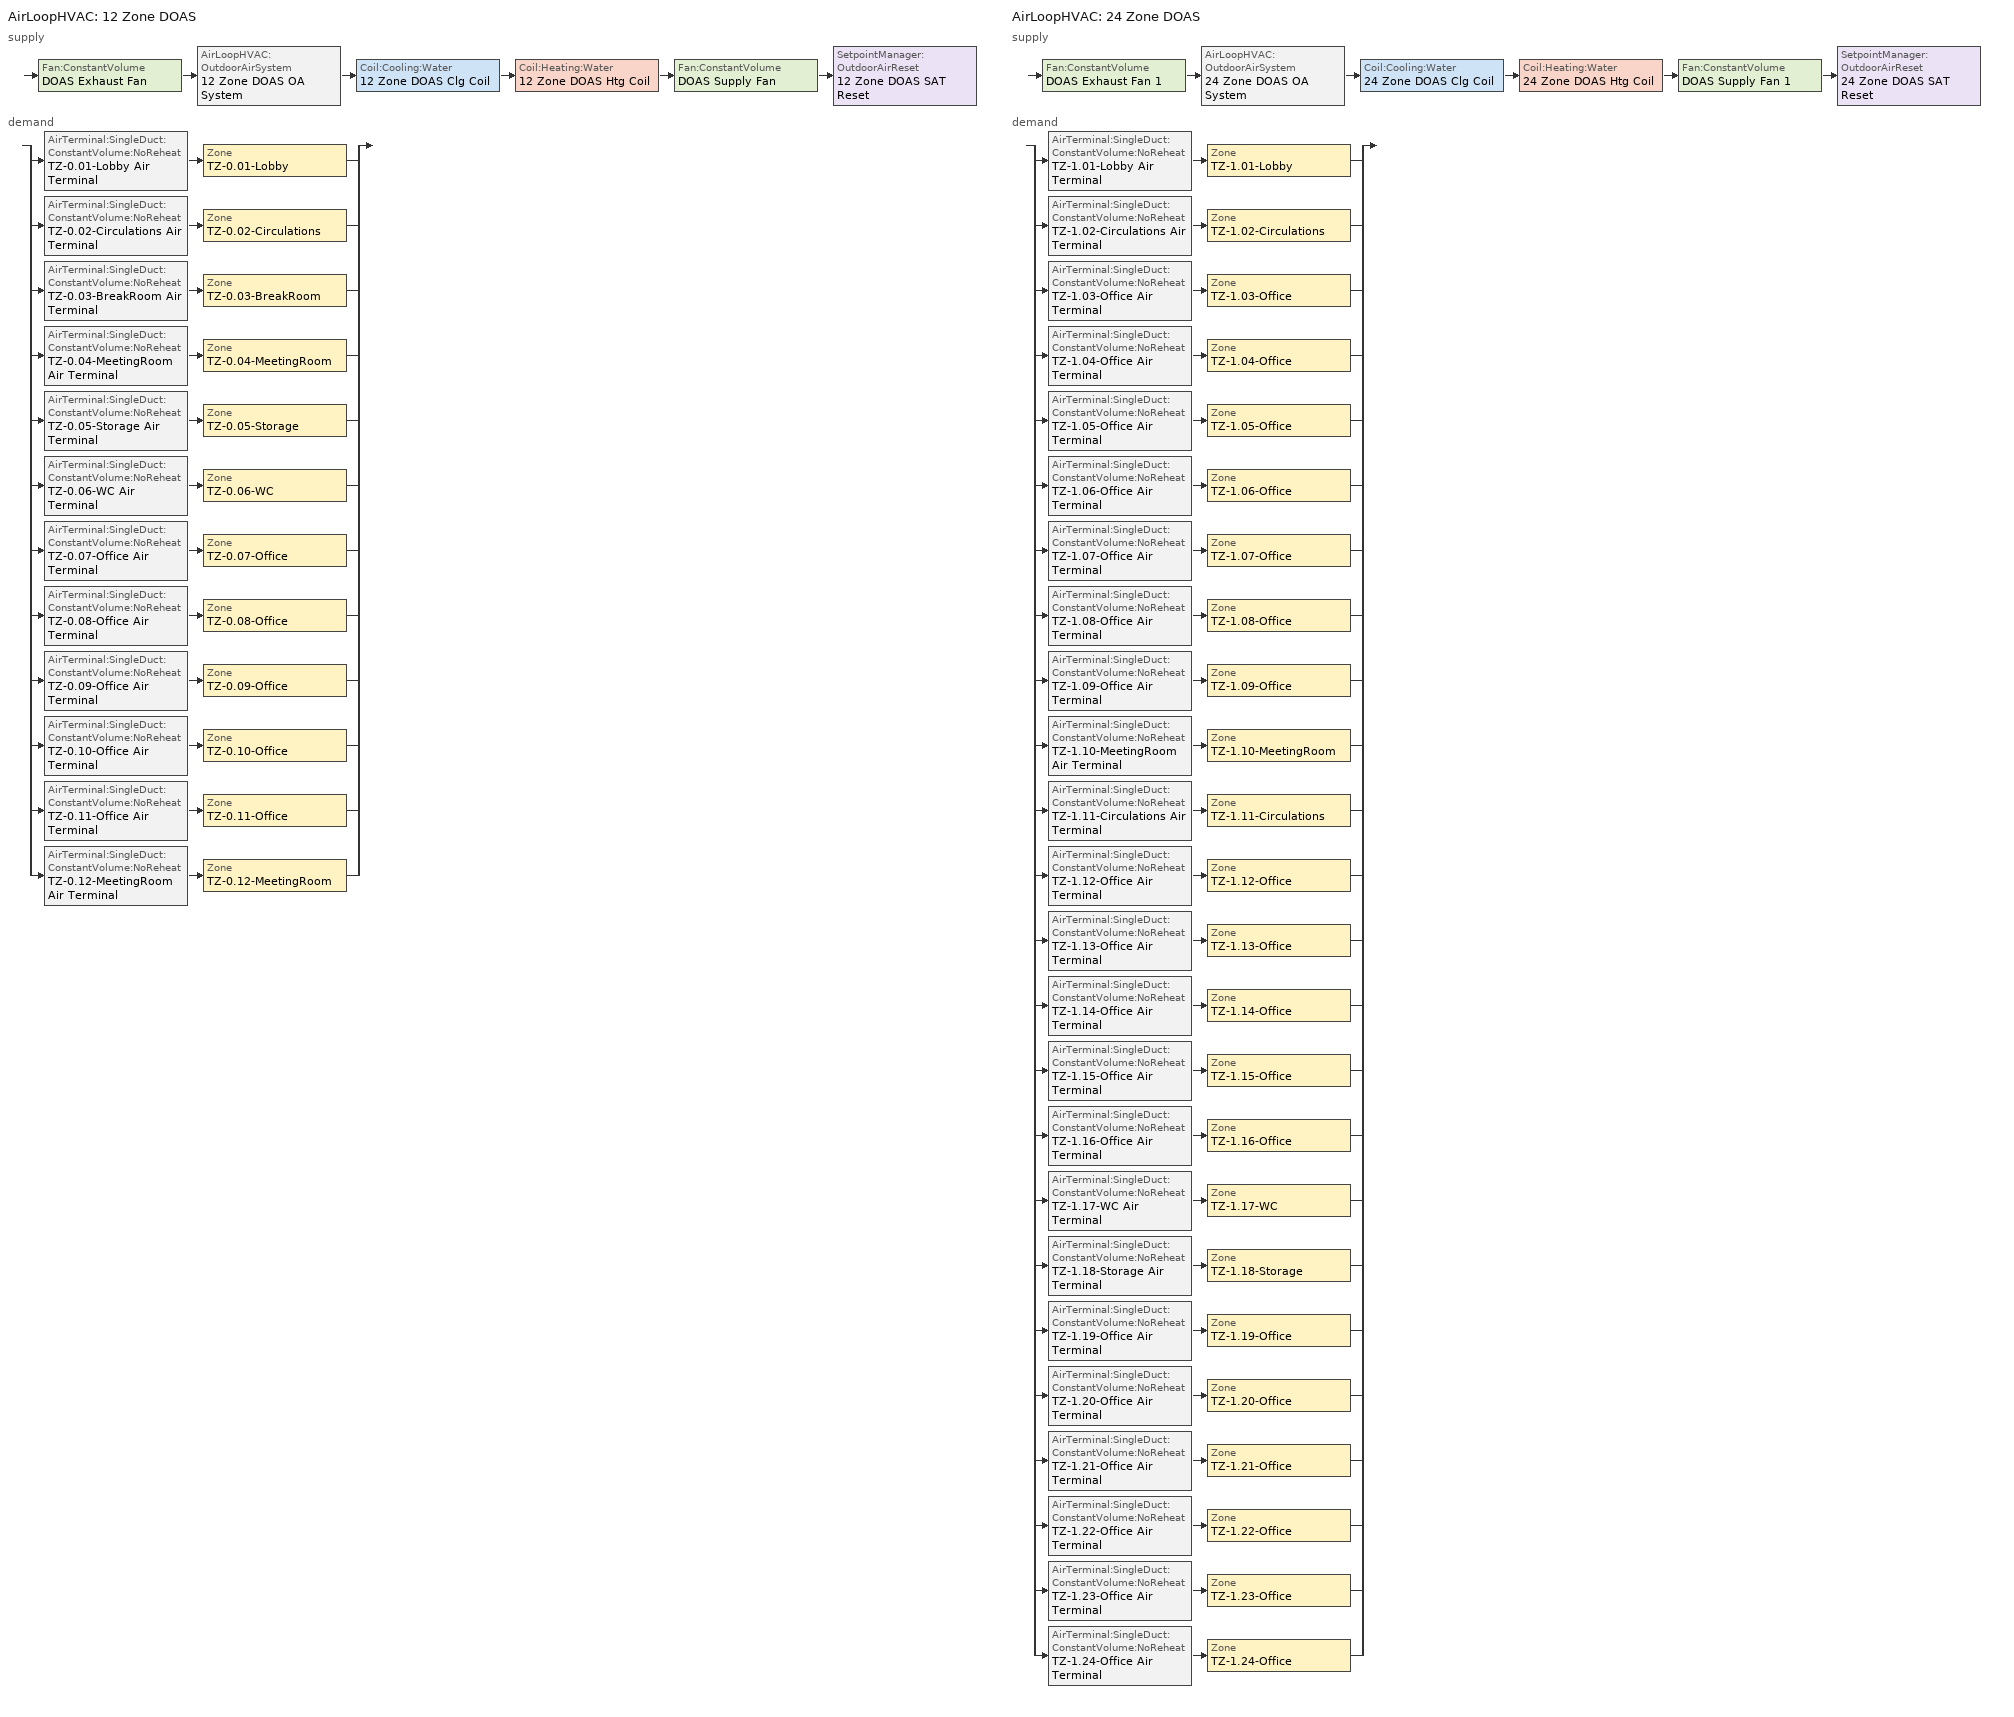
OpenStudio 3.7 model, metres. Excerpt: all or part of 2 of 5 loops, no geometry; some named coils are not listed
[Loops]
AirLoopHVAC '12 Zone DOAS'
 supply: Fan:ConstantVolume 'DOAS Exhaust Fan' > AirLoopHVAC:OutdoorAirSystem '12 Zone DOAS OA System' > Coil:Cooling:Water '12 Zone DOAS Clg Coil' > Coil:Heating:Water '12 Zone DOAS Htg Coil' > Fan:ConstantVolume 'DOAS Supply Fan' > SetpointManager:OutdoorAirReset '12 Zone DOAS SAT Reset'
 demand: split
  | AirTerminal:SingleDuct:ConstantVolume:NoReheat 'TZ-0.01-Lobby Air Terminal' > Zone 'TZ-0.01-Lobby'
  | AirTerminal:SingleDuct:ConstantVolume:NoReheat 'TZ-0.02-Circulations Air Terminal' > Zone 'TZ-0.02-Circulations'
  | AirTerminal:SingleDuct:ConstantVolume:NoReheat 'TZ-0.03-BreakRoom Air Terminal' > Zone 'TZ-0.03-BreakRoom'
  | AirTerminal:SingleDuct:ConstantVolume:NoReheat 'TZ-0.04-MeetingRoom Air Terminal' > Zone 'TZ-0.04-MeetingRoom'
  | AirTerminal:SingleDuct:ConstantVolume:NoReheat 'TZ-0.05-Storage Air Terminal' > Zone 'TZ-0.05-Storage'
  | AirTerminal:SingleDuct:ConstantVolume:NoReheat 'TZ-0.06-WC Air Terminal' > Zone 'TZ-0.06-WC'
  | AirTerminal:SingleDuct:ConstantVolume:NoReheat 'TZ-0.07-Office Air Terminal' > Zone 'TZ-0.07-Office'
  | AirTerminal:SingleDuct:ConstantVolume:NoReheat 'TZ-0.08-Office Air Terminal' > Zone 'TZ-0.08-Office'
  | AirTerminal:SingleDuct:ConstantVolume:NoReheat 'TZ-0.09-Office Air Terminal' > Zone 'TZ-0.09-Office'
  | AirTerminal:SingleDuct:ConstantVolume:NoReheat 'TZ-0.10-Office Air Terminal' > Zone 'TZ-0.10-Office'
  | AirTerminal:SingleDuct:ConstantVolume:NoReheat 'TZ-0.11-Office Air Terminal' > Zone 'TZ-0.11-Office'
  | AirTerminal:SingleDuct:ConstantVolume:NoReheat 'TZ-0.12-MeetingRoom Air Terminal' > Zone 'TZ-0.12-MeetingRoom'
AirLoopHVAC '24 Zone DOAS'
 supply: Fan:ConstantVolume 'DOAS Exhaust Fan 1' > AirLoopHVAC:OutdoorAirSystem '24 Zone DOAS OA System' > Coil:Cooling:Water '24 Zone DOAS Clg Coil' > Coil:Heating:Water '24 Zone DOAS Htg Coil' > Fan:ConstantVolume 'DOAS Supply Fan 1' > SetpointManager:OutdoorAirReset '24 Zone DOAS SAT Reset'
 demand: split
  | AirTerminal:SingleDuct:ConstantVolume:NoReheat 'TZ-1.01-Lobby Air Terminal' > Zone 'TZ-1.01-Lobby'
  | AirTerminal:SingleDuct:ConstantVolume:NoReheat 'TZ-1.02-Circulations Air Terminal' > Zone 'TZ-1.02-Circulations'
  | AirTerminal:SingleDuct:ConstantVolume:NoReheat 'TZ-1.03-Office Air Terminal' > Zone 'TZ-1.03-Office'
  | AirTerminal:SingleDuct:ConstantVolume:NoReheat 'TZ-1.04-Office Air Terminal' > Zone 'TZ-1.04-Office'
  | AirTerminal:SingleDuct:ConstantVolume:NoReheat 'TZ-1.05-Office Air Terminal' > Zone 'TZ-1.05-Office'
  | AirTerminal:SingleDuct:ConstantVolume:NoReheat 'TZ-1.06-Office Air Terminal' > Zone 'TZ-1.06-Office'
  | AirTerminal:SingleDuct:ConstantVolume:NoReheat 'TZ-1.07-Office Air Terminal' > Zone 'TZ-1.07-Office'
  | AirTerminal:SingleDuct:ConstantVolume:NoReheat 'TZ-1.08-Office Air Terminal' > Zone 'TZ-1.08-Office'
  | AirTerminal:SingleDuct:ConstantVolume:NoReheat 'TZ-1.09-Office Air Terminal' > Zone 'TZ-1.09-Office'
  | AirTerminal:SingleDuct:ConstantVolume:NoReheat 'TZ-1.10-MeetingRoom Air Terminal' > Zone 'TZ-1.10-MeetingRoom'
  | AirTerminal:SingleDuct:ConstantVolume:NoReheat 'TZ-1.11-Circulations Air Terminal' > Zone 'TZ-1.11-Circulations'
  | AirTerminal:SingleDuct:ConstantVolume:NoReheat 'TZ-1.12-Office Air Terminal' > Zone 'TZ-1.12-Office'
  | AirTerminal:SingleDuct:ConstantVolume:NoReheat 'TZ-1.13-Office Air Terminal' > Zone 'TZ-1.13-Office'
  | AirTerminal:SingleDuct:ConstantVolume:NoReheat 'TZ-1.14-Office Air Terminal' > Zone 'TZ-1.14-Office'
  | AirTerminal:SingleDuct:ConstantVolume:NoReheat 'TZ-1.15-Office Air Terminal' > Zone 'TZ-1.15-Office'
  | AirTerminal:SingleDuct:ConstantVolume:NoReheat 'TZ-1.16-Office Air Terminal' > Zone 'TZ-1.16-Office'
  | AirTerminal:SingleDuct:ConstantVolume:NoReheat 'TZ-1.17-WC Air Terminal' > Zone 'TZ-1.17-WC'
  | AirTerminal:SingleDuct:ConstantVolume:NoReheat 'TZ-1.18-Storage Air Terminal' > Zone 'TZ-1.18-Storage'
  | AirTerminal:SingleDuct:ConstantVolume:NoReheat 'TZ-1.19-Office Air Terminal' > Zone 'TZ-1.19-Office'
  | AirTerminal:SingleDuct:ConstantVolume:NoReheat 'TZ-1.20-Office Air Terminal' > Zone 'TZ-1.20-Office'
  | AirTerminal:SingleDuct:ConstantVolume:NoReheat 'TZ-1.21-Office Air Terminal' > Zone 'TZ-1.21-Office'
  | AirTerminal:SingleDuct:ConstantVolume:NoReheat 'TZ-1.22-Office Air Terminal' > Zone 'TZ-1.22-Office'
  | AirTerminal:SingleDuct:ConstantVolume:NoReheat 'TZ-1.23-Office Air Terminal' > Zone 'TZ-1.23-Office'
  | AirTerminal:SingleDuct:ConstantVolume:NoReheat 'TZ-1.24-Office Air Terminal' > Zone 'TZ-1.24-Office'
[Sizing:Zone] Zone Cooling Design Supply Air Temperature Input Method=SupplyAirTemperature; Zone Cooling Design Supply Air Temperature {C}=12.7778; Zone Cooling Design Supply Air Temperature Difference {deltaC}=11.11; Zone Heating Design Supply Air Temperature Input Method=SupplyAirTemperature; Zone Heating Design Supply Air Temperature {C}=40; Zone Heating Design Supply Air Temperature Difference {deltaC}=11.11; Zone Cooling Design Supply Air Humidity Ratio {kg-H2O/kg-air}=0.0085; Zone Heating Design Supply Air Humidity Ratio {kg-H2O/kg-air}=0.008; Cooling Design Air Flow Method=DesignDay; Heating Design Air Flow Method=DesignDay; Account for Dedicated Outdoor Air System=Yes; Dedicated Outdoor Air System Control Strategy=NeutralSupplyAir; Dedicated Outdoor Air Low Setpoint Temperature for Design {C}=15.5556; Dedicated Outdoor Air High Setpoint Temperature for Design {C}=21.1111; Zone Load Sizing Method=Sensible Load Only No Latent Load; Zone Latent Cooling Design Supply Air Humidity Ratio Input Method=HumidityRatioDifference; Zone Cooling Design Supply Air Humidity Ratio Difference {kgWater/kgDryAir}=0.005; Zone Latent Heating Design Supply Air Humidity Ratio Input Method=HumidityRatioDifference; Zone Humidification Design Supply Air Humidity Ratio Difference {kgWater/kgDryAir}=0.005
TZ-0.01-Lobby; TZ-0.06-WC; TZ-0.11-Office; TZ-0.10-Office; TZ-1.16-Office; TZ-0.02-Circulations; TZ-0.09-Office; TZ-0.08-Office; TZ-0.07-Office; TZ-0.04-MeetingRoom; TZ-0.03-BreakRoom; TZ-1.01-Lobby; TZ-1.09-Office; TZ-1.08-Office; TZ-1.07-Office; TZ-1.06-Office; TZ-1.05-Office; TZ-1.24-Office; TZ-1.20-Office; TZ-1.04-Office; TZ-1.22-Office; TZ-1.03-Office; TZ-1.02-Circulations; TZ-1.14-Office; TZ-1.12-Office; TZ-1.11-Circulations; TZ-1.13-Office; TZ-1.15-Office; TZ-0.05-Storage; TZ-1.19-Office; TZ-1.21-Office; TZ-1.23-Office; TZ-1.17-WC; TZ-1.18-Storage; TZ-1.10-MeetingRoom; TZ-0.12-MeetingRoom
[Zone equipment]
TZ-0.01-Lobby: TZ-0.01-Lobby Air Terminal, TZ-0.01-Lobby FCU
TZ-0.06-WC: TZ-0.06-WC Air Terminal, TZ-0.06-WC FCU
TZ-0.11-Office: TZ-0.11-Office Air Terminal, TZ-0.11-Office FCU
TZ-0.10-Office: TZ-0.10-Office Air Terminal, TZ-0.10-Office FCU
TZ-1.16-Office: TZ-1.16-Office Air Terminal, TZ-1.16-Office FCU
TZ-0.02-Circulations: TZ-0.02-Circulations Air Terminal, TZ-0.02-Circulations FCU
TZ-0.09-Office: TZ-0.09-Office Air Terminal, TZ-0.09-Office FCU
TZ-0.08-Office: TZ-0.08-Office Air Terminal, TZ-0.08-Office FCU
TZ-0.07-Office: TZ-0.07-Office Air Terminal, TZ-0.07-Office FCU
TZ-0.04-MeetingRoom: TZ-0.04-MeetingRoom Air Terminal, TZ-0.04-MeetingRoom FCU
TZ-0.03-BreakRoom: TZ-0.03-BreakRoom Air Terminal, TZ-0.03-BreakRoom FCU
TZ-1.01-Lobby: TZ-1.01-Lobby Air Terminal, TZ-1.01-Lobby FCU
TZ-1.09-Office: TZ-1.09-Office Air Terminal, TZ-1.09-Office FCU
TZ-1.08-Office: TZ-1.08-Office Air Terminal, TZ-1.08-Office FCU
TZ-1.07-Office: TZ-1.07-Office Air Terminal, TZ-1.07-Office FCU
TZ-1.06-Office: TZ-1.06-Office Air Terminal, TZ-1.06-Office FCU
TZ-1.05-Office: TZ-1.05-Office Air Terminal, TZ-1.05-Office FCU
TZ-1.24-Office: TZ-1.24-Office Air Terminal, TZ-1.24-Office FCU
TZ-1.20-Office: TZ-1.20-Office Air Terminal, TZ-1.20-Office FCU
TZ-1.04-Office: TZ-1.04-Office Air Terminal, TZ-1.04-Office FCU
TZ-1.22-Office: TZ-1.22-Office Air Terminal, TZ-1.22-Office FCU
TZ-1.03-Office: TZ-1.03-Office Air Terminal, TZ-1.03-Office FCU
TZ-1.02-Circulations: TZ-1.02-Circulations Air Terminal, TZ-1.02-Circulations FCU
TZ-1.14-Office: TZ-1.14-Office Air Terminal, TZ-1.14-Office FCU
TZ-1.12-Office: TZ-1.12-Office Air Terminal, TZ-1.12-Office FCU
TZ-1.11-Circulations: TZ-1.11-Circulations Air Terminal, TZ-1.11-Circulations FCU
TZ-1.13-Office: TZ-1.13-Office Air Terminal, TZ-1.13-Office FCU
TZ-1.15-Office: TZ-1.15-Office Air Terminal, TZ-1.15-Office FCU
TZ-0.05-Storage: TZ-0.05-Storage Air Terminal, TZ-0.05-Storage FCU
TZ-1.19-Office: TZ-1.19-Office Air Terminal, TZ-1.19-Office FCU
TZ-1.21-Office: TZ-1.21-Office Air Terminal, TZ-1.21-Office FCU
TZ-1.23-Office: TZ-1.23-Office Air Terminal, TZ-1.23-Office FCU
TZ-1.17-WC: TZ-1.17-WC Air Terminal, TZ-1.17-WC FCU
TZ-1.18-Storage: TZ-1.18-Storage Air Terminal, TZ-1.18-Storage FCU
TZ-1.10-MeetingRoom: TZ-1.10-MeetingRoom Air Terminal, TZ-1.10-MeetingRoom FCU
TZ-0.12-MeetingRoom: TZ-0.12-MeetingRoom Air Terminal, TZ-0.12-MeetingRoom FCU
[AirLoopHVAC] Design Supply Air Flow Rate {m3/s}=autosize; Design Return Air Flow Fraction of Supply Air Flow=1
Name | Availability Schedule
12 Zone DOAS | 12 Zone DOAS Occ Sch
24 Zone DOAS | 24 Zone DOAS Occ Sch
[Sizing:System] Type of Load to Size On=VentilationRequirement; Central Heating Maximum System Air Flow Ratio=1; Preheat Design Temperature {C}=7; Preheat Design Humidity Ratio {kg-H2O/kg-Air}=0.008; Precool Design Temperature {C}=12.8; Precool Design Humidity Ratio {kg-H2O/kg-Air}=0.008; Central Cooling Design Supply Air Temperature {C}=15.5556; Central Heating Design Supply Air Temperature {C}=21.1111; Sizing Option=Coincident; 100% Outdoor Air in Cooling=Yes; 100% Outdoor Air in Heating=Yes; Central Cooling Design Supply Air Humidity Ratio {kg-H2O/kg-Air}=0.0085; Zone Maximum Outdoor Air Fraction=1; Cooling Supply Air Flow Rate Per Floor Area {m3/s-m2}=0.00996765; Cooling Fraction of Autosized Cooling Supply Air Flow Rate=1; Cooling Supply Air Flow Rate Per Unit Cooling Capacity {m3/s-W}=3.94755e-05; Heating Supply Air Flow Rate Per Floor Area {m3/s-m2}=0.00996765; Heating Fraction of Autosized Heating Supply Air Flow Rate=1; Heating Fraction of Autosized Cooling Supply Air Flow Rate=1; Heating Supply Air Flow Rate Per Unit Heating Capacity {m3/s-W}=3.15882e-05; Cooling Design Capacity Method=CoolingDesignCapacity; Cooling Design Capacity {W}=autosize; Cooling Design Capacity Per Floor Area {W/m2}=234.7; Fraction of Autosized Cooling Design Capacity=1; Heating Design Capacity Method=HeatingDesignCapacity; Heating Design Capacity {W}=autosize; Heating Design Capacity Per Floor Area {W/m2}=157; Fraction of Autosized Heating Design Capacity=1; Central Cooling Capacity Control Method=OnOff; Occupant Diversity=autosize
12 Zone DOAS; 24 Zone DOAS
[Fan:ConstantVolume] Availability Schedule=Always On Discrete; Fan Total Efficiency=0.55575; Pressure Rise {Pa}=622.722; Maximum Flow Rate {m3/s}=AutoSize; Motor Efficiency=0.855; Motor In Airstream Fraction=1
DOAS Supply Fan; DOAS Exhaust Fan; DOAS Supply Fan 1; DOAS Exhaust Fan 1
[Controller:OutdoorAir] Minimum Outdoor Air Flow Rate {m3/s}=autosize; Maximum Outdoor Air Flow Rate {m3/s}=Autosize; Economizer Control Type=NoEconomizer; Economizer Control Action Type=ModulateFlow; Lockout Type=LockoutWithHeating; Minimum Limit Type=FixedMinimum; Minimum Fraction of Outdoor Air Schedule=Always On Discrete; High Humidity Control=No; Heat Recovery Bypass Control Type=BypassWhenWithinEconomizerLimits; Economizer Operation Staging=InterlockedWithMechanicalCooling
Name | Minimum Outdoor Air Schedule | Controller Mechanical Ventilation
12 Zone DOAS Outdoor Air Controller | 12 Zone DOAS Occ Sch | 12 Zone DOAS Mechanical Ventilation Controller
24 Zone DOAS Outdoor Air Controller | 24 Zone DOAS Occ Sch | 24 Zone DOAS Mechanical Ventilation Controller
[Controller:MechanicalVentilation] Availability Schedule=Always On Discrete; System Outdoor Air Method=ZoneSum
12 Zone DOAS Mechanical Ventilation Controller; 24 Zone DOAS Mechanical Ventilation Controller
[AirLoopHVAC:OutdoorAirSystem]
Name | Controller
12 Zone DOAS OA System | 12 Zone DOAS Outdoor Air Controller
24 Zone DOAS OA System | 24 Zone DOAS Outdoor Air Controller
[SetpointManager:OutdoorAirReset] Control Variable=Temperature; Setpoint at Outdoor Low Temperature {C}=21.1111; Outdoor Low Temperature {C}=12.7778; Setpoint at Outdoor High Temperature {C}=15.5556; Outdoor High Temperature {C}=21.1111
Name | Setpoint Node or NodeList
12 Zone DOAS SAT Reset | 12 Zone DOAS Supply Outlet Node
24 Zone DOAS SAT Reset | 24 Zone DOAS Supply Outlet Node
[AirTerminal:SingleDuct:ConstantVolume:NoReheat] Availability Schedule=Always On Discrete; Maximum Air Flow Rate {m3/s}=AutoSize
TZ-0.01-Lobby Air Terminal; TZ-0.02-Circulations Air Terminal; TZ-0.03-BreakRoom Air Terminal; TZ-0.04-MeetingRoom Air Terminal; TZ-0.05-Storage Air Terminal; TZ-0.06-WC Air Terminal; TZ-0.07-Office Air Terminal; TZ-0.08-Office Air Terminal; TZ-0.09-Office Air Terminal; TZ-0.10-Office Air Terminal; TZ-0.11-Office Air Terminal; TZ-0.12-MeetingRoom Air Terminal; TZ-1.01-Lobby Air Terminal; TZ-1.02-Circulations Air Terminal; TZ-1.03-Office Air Terminal; TZ-1.04-Office Air Terminal; TZ-1.05-Office Air Terminal; TZ-1.06-Office Air Terminal; TZ-1.07-Office Air Terminal; TZ-1.08-Office Air Terminal; TZ-1.09-Office Air Terminal; TZ-1.10-MeetingRoom Air Terminal; TZ-1.11-Circulations Air Terminal; TZ-1.12-Office Air Terminal; TZ-1.13-Office Air Terminal; TZ-1.14-Office Air Terminal; TZ-1.15-Office Air Terminal; TZ-1.16-Office Air Terminal; TZ-1.17-WC Air Terminal; TZ-1.18-Storage Air Terminal; TZ-1.19-Office Air Terminal; TZ-1.20-Office Air Terminal; TZ-1.21-Office Air Terminal; TZ-1.22-Office Air Terminal; TZ-1.23-Office Air Terminal; TZ-1.24-Office Air Terminal
[Schedule:Constant]
Always On Discrete: Value=1
[Schedule:Ruleset]
Name | Default Day Schedule | Summer Design Day Schedule | Winter Design Day Schedule
12 Zone DOAS Occ Sch | 12 Zone DOAS Occ Sch Default | 12 Zone DOAS Occ Sch Summer Design Day | 12 Zone DOAS Occ Sch Winter Design Day
24 Zone DOAS Occ Sch | 24 Zone DOAS Occ Sch Default | 24 Zone DOAS Occ Sch Summer Design Day | 24 Zone DOAS Occ Sch Winter Design Day
[Schedule:Day]
12 Zone DOAS Occ Sch Default; 24 Zone DOAS Occ Sch Default: 7, 0, 0, 18, 0, 1, 24, 0, 0
12 Zone DOAS Occ Sch Winter Design Day; 12 Zone DOAS Occ Sch Summer Design Day; 24 Zone DOAS Occ Sch Winter Design Day; 24 Zone DOAS Occ Sch Summer Design Day: 24, 0, 1
12 Zone DOAS Occ Sch Saturday; 24 Zone DOAS Occ Sch Saturday: 8, 0, 0, 12, 0, 1, 24, 0, 0
12 Zone DOAS Occ Sch Sunday; 24 Zone DOAS Occ Sch Sunday: 24, 0, 0
[Schedule:Rule] Date Specification Type=DateRange; Start Month=1; Start Day=1; End Month=12; End Day=31
Name | Schedule Ruleset | Rule Order | Day Schedule | Apply Saturday | Apply Sunday
12 Zone DOAS Occ Sch Saturday Rule | 12 Zone DOAS Occ Sch | 1 | 12 Zone DOAS Occ Sch Saturday | Yes
12 Zone DOAS Occ Sch Sunday Rule | 12 Zone DOAS Occ Sch | 0 | 12 Zone DOAS Occ Sch Sunday |  | Yes
24 Zone DOAS Occ Sch Saturday Rule | 24 Zone DOAS Occ Sch | 1 | 24 Zone DOAS Occ Sch Saturday | Yes
24 Zone DOAS Occ Sch Sunday Rule | 24 Zone DOAS Occ Sch | 0 | 24 Zone DOAS Occ Sch Sunday |  | Yes
